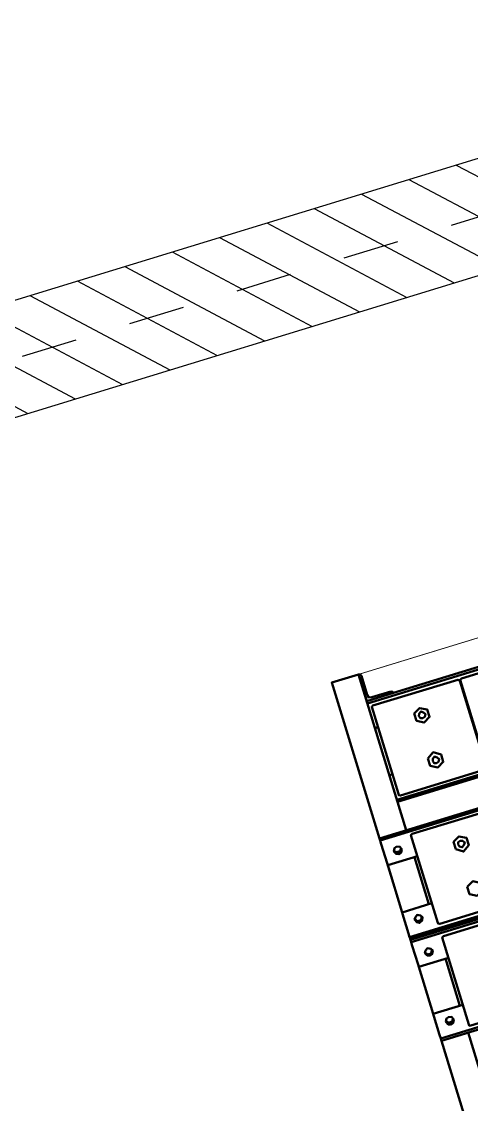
# Model space of a CAD drawing. Header units: inches. Extents: x 543393 to 2689207, y 1841861 to 9121372.
# Drawn here: x 547517.117 to 547517.92, y 1841968.599 to 1841970.53 of the extents above; entities that cross this region are included whole.
import ezdxf

# ---------------------------------------------------------------- set-up
doc = ezdxf.new("R2010")
doc.units = ezdxf.units.IN
doc.header["$MEASUREMENT"] = 0
doc.linetypes.add('ACAD_ISO04W100', pattern=[30, 24, -3, 0, -3])
for name, color, linetype in [('02 Xref HH1 MBXD$0$0.0', 4, 'Continuous'), ('02 Xref HH1 MBXD$0$02', 8, 'Continuous'), ('CENTER', 8, 'ACAD_ISO04W100')]:
    doc.layers.add(name, color=color, linetype=linetype)
doc.layers.add('Kich thuoc', color=8, linetype='Continuous', lineweight=18)

# ---------------------------------------------------------------- blocks, each defined once
blk = doc.blocks.new('Dan AC 220')
at = {"lineweight": 50}
for points in [[(103.2297145965385, 622.1163872713223), (28.83169759936936, 622.1163872713223), (28.83169759936936, 626.1744609257439), (28.83169759936936, 661.344432597165), (28.83169759936936, 668.1078886878677), (3787.960592783507, 668.1078886878677), (3787.960592783507, 672.1659623421729), (3787.960592783507, 958.9365005858708), (3737.911017712682, 958.9365005858708), (3737.911017712682, 672.1659623421729)], [(3787.960592783507, 672.1659623421729), (28.83169759936936, 672.1659623421729)], [(3787.960592783507, 668.1078886878677), (3787.960592783507, 661.344432597165), (3787.960592783507, 626.1744609257439), (3787.960592783507, 622.1163872713223), (3787.960592783507, 534.191458092886)], [(3770.375606947811, 641.0540643251734), (3766.317533293422, 645.112137979595), (3759.554077202767, 645.112137979595), (3756.848694766508, 641.0540643251734)], [(3732.50025284016, 622.1163872713223), (3787.960592783507, 622.1163872713223)], [(3737.911017712682, 622.1163872713223), (3737.911017712682, 534.191458092886)], [(3787.960592783507, 488.1999566764571), (3787.960592783507, 485.494574240176), (3787.960592783507, 484.1418830221519), (28.83169759936936, 484.1418830221519), (28.83169759936936, 485.494574240176), (28.83169759936936, 488.1999566764571), (3787.960592783507, 488.1999566764571), (3787.960592783507, 494.9634127671598), (3787.960592783507, 530.1333844384644), (3787.960592783507, 534.191458092886), (3732.50025284016, 534.191458092886)], [(3770.375606947811, 512.5483986027539), (3766.317533293422, 517.959163475316), (3759.554077202767, 517.959163475316), (3756.848694766508, 512.5483986027539)], [(3737.911017712682, 484.1418830221519), (3737.911017712682, 482.7891918040114)], [(3787.960592783507, 484.1418830221519), (3787.960592783507, 482.7891918040114)], [(28.83169759936936, 478.7311181495897), (28.83169759936936, 481.4365005858708), (28.83169759936936, 482.7891918040114), (3787.960592783507, 482.7891918040114), (3787.960592783507, 481.4365005858708), (3787.960592783507, 478.7311181495897), (28.83169759936936, 478.7311181495897), (28.83169759936936, 471.9676620588871), (28.83169759936936, 435.4449991693255), (28.83169759936936, 432.7396167330444), (103.2297145965385, 432.7396167330444)], [(3787.960592783507, 478.7311181495897), (3787.960592783507, 471.9676620588871), (3787.960592783507, 435.4449991693255), (3787.960592783507, 432.7396167330444), (3787.960592783507, 344.8146875547245)], [(3770.375606947811, 450.3246025688713), (3766.317533293422, 455.7353674414335), (3759.554077202767, 455.7353674414335), (3756.848694766508, 450.3246025688713)], [(3732.50025284016, 432.7396167330444), (3787.960592783507, 432.7396167330444)], [(3737.911017712682, 432.7396167330444), (3737.911017712682, 344.8146875547245)], [(3732.50025284016, 344.8146875547245), (3787.960592783507, 344.8146875547245), (3787.960592783507, 340.7566139003029), (3787.960592783507, 305.5866422288818), (3787.960592783507, 298.8231861381792), (28.83169759936936, 298.8231861381792), (28.83169759936936, 294.765112483874), (28.83169759936936, 3.936500585870817), (78.88127267019081, 3.936500585870817), (78.88127267019081, 294.765112483874)], [(3770.375606947811, 323.1716280645924), (3766.317533293422, 327.2297017188976), (3759.554077202767, 327.2297017188976), (3756.848694766508, 323.1716280645924)], [(28.83169759936936, 294.765112483874), (3787.960592783507, 294.765112483874)], [(3737.911017712682, 294.765112483874), (3737.911017712682, 3.936500585870817), (3787.960592783507, 3.936500585870817), (3787.960592783507, 294.765112483874), (3787.960592783507, 298.8231861381792)], [(78.88127267019081, 242.0101549768588), (3737.911017712682, 242.0101549768588)], [(78.88127267019081, 237.9520813224372), (3737.911017712682, 237.9520813224372)], [(3732.50025284016, 191.9605799058918), (3737.911017712682, 191.9605799058918)], [(3568.824615446392, 133.7948575263144), (3567.471924228263, 133.7948575263144)], [(3568.824615446392, 132.4421663081739), (3567.471924228263, 132.4421663081739)], [(3568.824615446392, 131.0894750900334), (3567.471924228263, 131.0894750900334)], [(3568.824615446392, 122.9733277813066), (3567.471924228263, 122.9733277813066), (3568.824615446392, 122.9733277813066)], [(3568.824615446392, 121.620636563166), (3567.471924228263, 121.620636563166)], [(3568.824615446392, 104.0356507274555), (3567.471924228263, 104.0356507274555)], [(3737.911017712682, 104.0356507274555), (3732.50025284016, 104.0356507274555)], [(3737.911017712682, 58.04414931102656), (78.88127267019081, 58.04414931102656)], [(3687.861442641861, 53.98607565672137), (128.9308477410123, 53.98607565672137)]]:
    blk.add_lwpolyline(points, dxfattribs=at)
for points in [[(28.83169759936936, 958.9365005858708), (3787.960592783507, 958.9365005858708), (3787.960592783507, 3.936500585870817), (28.83169759936936, 3.936500585870817)], [(28.83169759937054, 3.936500585824973), (3788.831697599371, 3.936500585825002), (3788.831697599371, 958.936500585825), (28.83169759937054, 958.936500585825)]]:
    blk.add_lwpolyline(points, close=True)
for points in [[(3732.50025284016, 658.6390501608839), (3732.50025284016, 661.344432597165), (3729.794870403904, 661.344432597165), (3571.529997882655, 661.344432597165), (3570.177306664529, 661.344432597165), (3568.824615446392, 658.6390501608839), (3568.824615446392, 497.6687952034408), (3570.177306664529, 496.3161039853003), (3571.529997882655, 494.9634127671598), (3729.794870403904, 494.9634127671598), (3732.50025284016, 496.3161039853003)], [(3770.375606947811, 642.4067555433139), (3767.670224511552, 647.8175204158761), (3763.61215085716, 649.1702116340166), (3758.201385984637, 647.8175204158761), (3755.496003548378, 642.4067555433139), (3758.201385984637, 636.9959906707518), (3763.61215085716, 635.6432994526112), (3767.670224511552, 636.9959906707518)], [(3770.375606947811, 513.9010898208944), (3767.670224511552, 519.3118546934566), (3763.61215085716, 520.6645459115971), (3758.201385984637, 519.3118546934566), (3755.496003548378, 513.9010898208944), (3758.201385984637, 509.8430161665892), (3763.61215085716, 507.1376337303082), (3767.670224511552, 509.8430161665892)], [(3732.50025284016, 469.2622796227224), (3732.50025284016, 470.614970840863), (3729.794870403904, 471.9676620588871), (3571.529997882655, 471.9676620588871), (3570.177306664529, 470.614970840863), (3568.824615446392, 469.2622796227224), (3568.824615446392, 308.2920246651629), (3570.177306664529, 305.5866422288818), (3571.529997882655, 304.2339510107413), (3729.794870403904, 304.2339510107413), (3732.50025284016, 305.5866422288818)], [(3770.375606947811, 451.6772937870119), (3767.670224511552, 457.088058659574), (3763.61215085716, 459.7934410957387), (3758.201385984637, 457.088058659574), (3755.496003548378, 451.6772937870119), (3758.201385984637, 447.6192201325903), (3763.61215085716, 444.9138376963092), (3767.670224511552, 447.6192201325903)], [(3663.51300071552, 423.2707782061771), (3663.51300071552, 436.797690387466), (3651.338779752346, 443.5611464781687), (3639.164558789173, 436.797690387466), (3639.164558789173, 423.2707782061771), (3651.338779752346, 416.5073221155908)], [(3663.51300071552, 352.9308348634513), (3663.51300071552, 339.4039226821624), (3651.338779752346, 332.6404665914597), (3639.164558789173, 339.4039226821624), (3639.164558789173, 352.9308348634513), (3651.338779752346, 361.0469821722945)], [(3656.749544624865, 346.167378772865), (3655.396853406735, 350.2254524271702), (3651.338779752346, 352.9308348634513), (3647.280706097954, 350.2254524271702), (3644.575323661691, 346.167378772865), (3647.280706097954, 342.1093051184434), (3651.338779752346, 340.7566139003029), (3655.396853406735, 342.1093051184434)], [(3770.375606947811, 324.5243192827329), (3767.670224511552, 329.9350841551786), (3763.61215085716, 331.2877753733192), (3758.201385984637, 329.9350841551786), (3755.496003548378, 324.5243192827329), (3758.201385984637, 319.1135544101708), (3763.61215085716, 317.7608631920302), (3767.670224511552, 319.1135544101708)], [(3567.471924228263, 228.4832427954534), (3567.471924228263, 231.1886252317345), (3564.766541792007, 232.5413164497586), (3406.501669270758, 232.5413164497586), (3405.148978052624, 231.1886252317345), (3403.796286834495, 228.4832427954534), (3403.796286834495, 67.5129878380103), (3405.148978052624, 66.16029661986977), (3406.501669270758, 64.80760540172923), (3564.766541792007, 64.80760540172923), (3567.471924228263, 66.16029661986977)], [(3732.50025284016, 228.4832427954534), (3732.50025284016, 231.1886252317345), (3729.794870403904, 232.5413164497586), (3571.529997882655, 232.5413164497586), (3570.177306664529, 231.1886252317345), (3568.824615446392, 228.4832427954534), (3568.824615446392, 67.5129878380103), (3570.177306664529, 66.16029661986977), (3571.529997882655, 64.80760540172923), (3729.794870403904, 64.80760540172923), (3732.50025284016, 66.16029661986977)], [(3663.51300071552, 183.844432597165), (3663.51300071552, 197.3713447784539), (3651.338779752346, 204.1348008691566), (3639.164558789173, 197.3713447784539), (3639.164558789173, 183.844432597165), (3651.338779752346, 175.7282852884382)], [(3656.749544624865, 190.6078886878677), (3655.396853406735, 194.6659623421729), (3651.338779752346, 196.0186535603134), (3647.280706097954, 194.6659623421729), (3644.575323661691, 190.6078886878677), (3647.280706097954, 186.5498150334461), (3651.338779752346, 183.844432597165), (3655.396853406735, 186.5498150334461)], [(3567.471924228263, 127.0314014356118), (3568.824615446392, 127.0314014356118)], [(3663.51300071552, 113.5044892543228), (3663.51300071552, 99.9775770730339), (3651.338779752346, 93.21412098244764), (3639.164558789173, 99.9775770730339), (3639.164558789173, 113.5044892543228), (3651.338779752346, 120.2679453450255)], [(3656.749544624865, 106.7410331637366), (3655.396853406735, 110.7991068181582), (3651.338779752346, 112.1517980361823), (3647.280706097954, 110.7991068181582), (3644.575323661691, 106.7410331637366), (3647.280706097954, 102.682959509315), (3651.338779752346, 99.9775770730339), (3655.396853406735, 102.682959509315)], [(3691.919516296253, 49.92800200229976), (3689.214133859998, 51.2806932204403), (3687.861442641861, 53.98607565672137), (3737.911017712682, 53.98607565672137), (3737.911017712682, 3.936500585870817), (3735.205635276427, 5.289191803894937), (3733.85294405829, 7.994574240176007), (3733.85294405829, 43.16454591159709), (3732.50025284016, 48.57531078415923), (3727.089487967645, 49.92800200229976)]]:
    blk.add_lwpolyline(points, close=True, dxfattribs=at)
blk = doc.blocks.new('NDK1')
at = {"layer": '02 Xref HH1 MBXD$0$02'}
h = blk.add_hatch(dxfattribs=at)
h.set_pattern_fill('ANSI31', color=256, scale=500, angle=-90.00000000000001)
h.set_pattern_definition([(315, (239317.2439360879, 83643.51714219354), (44.19417382415923, 44.19417382415921), [])])
h.paths.add_polyline_path([(239217.2439360879, 82743.51714219354), (239417.2439360879, 82743.51714219354), (239417.2439360879, 83543.51714219354), (243117.2439360879, 83543.41400660147), (243117.2439360879, 83743.41400660147), (239217.2439360879, 83743.51714219354)])
h.paths.add_polyline_path([(239217.2439360879, 78543.51714219354), (239417.2439360879, 78543.51714219354), (239417.2439360879, 80343.51714219354), (239217.2439360879, 80343.51714219354)])
h.paths.add_polyline_path([(239217.2439360879, 74343.51714219354), (239417.2439360879, 74343.51714219354), (239417.2439360879, 76143.51714219354), (239217.2439360879, 76143.51714219354)])
h.paths.add_polyline_path([(239217.2439360879, 70143.51714219357), (239417.2439360879, 70143.51714219357), (239417.2439360879, 71943.51714219354), (239217.2439360879, 71943.51714219354)])
h.paths.add_polyline_path([(239217.2439360879, 65943.51714219354), (239417.2439360879, 65943.51714219354), (239417.2439360879, 67743.51714219354), (239217.2439360879, 67743.51714219354)])
h.paths.add_polyline_path([(239217.2439360879, 61743.51714219354), (239417.2439360879, 61743.51714219354), (239417.2439360879, 63543.51714219354), (239217.2439360879, 63543.51714219354)])
h.paths.add_polyline_path([(241617.2439360879, 54143.51714219354), (241617.2439360879, 54343.51714219354), (239417.2439360879, 54343.51714219354), (239417.2439360879, 59343.51714219354), (239217.2439360879, 59343.51714219354), (239217.2439360879, 54143.51714219354)])
h.paths.add_polyline_path([(245717.186538893, 54243.51714219351), (245717.186538893, 54343.51714219357), (243217.2439360879, 54343.51714219354), (243217.2439360879, 54143.51714219354), (245767.186538893, 54143.51714219354), (245767.186538893, 54243.51714219351)])
at = {"layer": '02 Xref HH1 MBXD$0$0.0'}
for p, q in [((245717.2439360851, 54343.51714219357), (243216.7488916403, 54343.51714219354)), ((245767.186538893, 54143.51714219354), (243166.7488916403, 54143.51714219354))]:
    blk.add_line(p, q, dxfattribs=at)
at = {"layer": 'CENTER', "color": 8, "ltscale": 0.015}
blk.add_line((250949.4446649298, 54243.5171421936), (238709.3855222972, 54243.5171421936), dxfattribs=at)
blk.add_blockref('Dan AC 220', (240604.3766857077, 54957.54212854727))

msp = doc.modelspace()

# ---------------------------------------------------------------- block references
at = {"layer": 'Kich thuoc', "xscale": 0.001, "yscale": 0.001, "zscale": 0.001, "rotation": 197.0123114188912}
msp.add_blockref('NDK1', (547735.2882945249, 1842093.41127151), dxfattribs=at)

doc.saveas('drawing.dxf')
